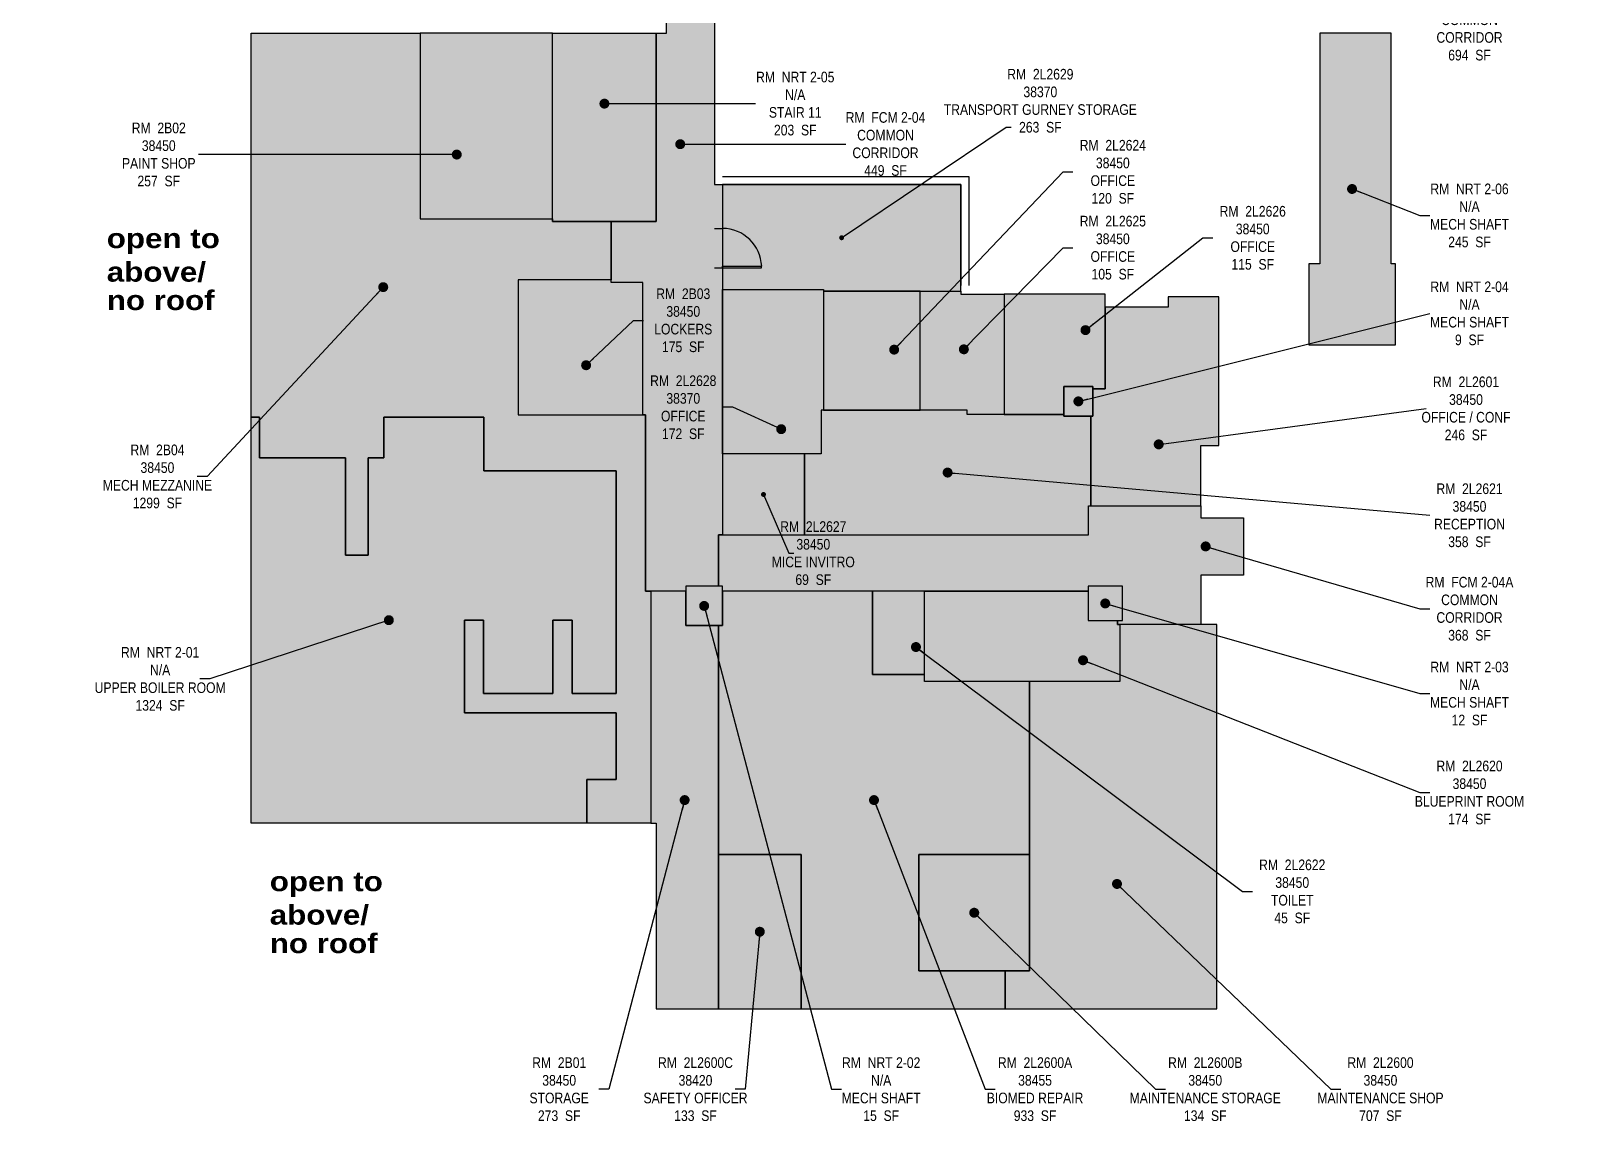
# Model space of a CAD drawing. Header units: inches. Extents: x 289 to 7656, y 1439 to 4830.
# Drawn here: x 289 to 2183, y 1439 to 2775 of the extents above; entities that cross this region are included whole.
import ezdxf

# ---------------------------------------------------------------- set-up
doc = ezdxf.new("R2010")
doc.units = ezdxf.units.IN
doc.header["$MEASUREMENT"] = 0
doc.layers.get('Defpoints').update_dxf_attribs({"color": 31})
for name, color, linetype in [('0-LABEL', 3, 'Continuous'), ('1-NRT', 200, 'Continuous'), ('1-NRT-PTN', 253, 'Continuous'), ('3-FCM', 190, 'Continuous'), ('3-FCM-PTN', 9, 'Continuous'), ('4-OCC', 6, 'Continuous'), ('4-OCC-PTN', 95, 'Continuous')]:
    doc.layers.add(name, color=color, linetype=linetype)
doc.styles.add('ArialB', font='')
doc.styles.add('ArialN', font='ARIALN.TTF')
doc.styles.get('ArialB').set_extended_font_data('Arial Black')
doc.dimstyles.new('AB-195', dxfattribs={"dimscale": 195, "dimtxt": 0.070312, "dimasz": 0.0625, "dimexe": 0.0625, "dimexo": 0.125, "dimgap": 0.25, "dimtad": 0, "dimdec": 4, "dimrnd": 0.0625, "dimzin": 0, "dimdsep": 46, "dimlunit": 4, "dimtxsty": 'ArialN', "dimblk": 'ARCHTICK', "dimcen": 0.0625, "dimclrd": 256, "dimclre": 256, "dimclrt": 256, "dimadec": 0, "dimazin": 0, "dimtfac": 1, "dimtdec": 4, "dimtofl": 0, "dimtmove": 2, "dimatfit": 3, "dimldrblk": 'DOT', "dimfxl": 0, "dimfrac": 2, "dimtolj": 1, "dimtzin": 0, "dimlwd": -1, "dimlwe": -1, "dimarcsym": 0})

# ---------------------------------------------------------------- blocks, each defined once
blk = doc.blocks.new('_ArchTick')
at = {"const_width": 0.15}
blk.add_lwpolyline([(-0.5, -0.5), (0.5, 0.5)], dxfattribs=at)
blk = doc.blocks.new('_Dot')
at = {"lineweight": -2}
blk.add_line((-0.5, 0), (-1, 0), dxfattribs=at)
at = {"const_width": 0.5}
blk.add_lwpolyline([(-0.25, 0, 1), (0.25, 0, 1)], format="xyb", close=True, dxfattribs=at)

msp = doc.modelspace()

# ---------------------------------------------------------------- hatches: boundary and pattern name
at = {"layer": '1-NRT-PTN'}
for points in [[(1054.8, 2541.2), (999.5, 2541.2), (928, 2541.2), (928, 2772), (1054.8, 2772)], [(1867.8, 2772), (1867.8, 2489.2), (1854.3, 2489.2), (1854.3, 2390), (1960.5, 2390), (1960.5, 2489.2), (1955.5, 2489.2), (1955.5, 2772)], [(1554.3, 2339), (1554.3, 2302.5), (1590, 2302.5), (1590, 2339)], [(558.5, 2301.5), (569, 2301.5), (569, 2251.5), (674, 2251.5), (674, 2132), (702, 2132), (702, 2251.5), (721, 2251.5), (721, 2301.5), (843.5, 2301.5), (843.5, 2235.7), (1006, 2235.7), (1006, 1962.5), (951.8, 1962.5), (951.8, 2052.5), (928.3, 2052.5), (928.3, 1962.5), (843.3, 1962.5), (843.3, 2052.5), (819.8, 2052.5), (819.8, 1939), (1006, 1939), (1006, 1857.2), (970, 1857.2), (970, 1803.5), (558.5, 1803.5)], [(1091.3, 2046), (1136, 2046), (1136, 2094), (1091.3, 2094)], [(1584, 2094), (1584, 2052), (1626, 2052), (1626, 2094)]]:
    msp.add_hatch(color=256, dxfattribs=at).paths.add_polyline_path(points)
at = {"layer": '3-FCM-PTN'}
for points in [[(1054.8, 2772), (1067.5, 2772), (1067.5, 2803.3), (1126.3, 2803.5), (1126.3, 2586.5), (1136, 2586.5), (1136, 2157), (1131.1, 2157), (1131.1, 2094), (1091.3, 2094), (1091.3, 2088), (1041.8, 2088), (1041.8, 2304), (1038.5, 2304), (1038.5, 2466.5), (999.5, 2466.5), (999.5, 2541.2), (1054.8, 2541.2)], [(1131.1, 2100), (1131.1, 2157), (1584.5, 2157), (1584.5, 2192.7), (1722, 2192.7), (1722, 2178), (1774.3, 2178), (1774.3, 2107.7), (1722, 2107.7), (1722, 2047.2), (1620, 2047.2), (1620, 2052), (1626, 2052), (1626, 2094), (1584, 2094), (1584, 2088), (1136, 2088), (1136, 2094), (1131.1, 2094)]]:
    msp.add_hatch(color=256, dxfattribs=at).paths.add_polyline_path(points)
at = {"layer": '4-OCC-PTN'}
for color, points in [(55, [(558.5, 2772), (765.5, 2772), (765.5, 2544.5), (928, 2544.5), (928, 2541.2), (999.5, 2541.2), (999.5, 2469.7), (885.8, 2469.7), (885.8, 2304), (1038.5, 2304), (1041.8, 2304), (1041.8, 2088), (1048.3, 2088), (1048.3, 1803.5), (970, 1803.5), (970, 1857.2), (1006, 1857.2), (1006, 1939), (819.8, 1939), (819.8, 2052.5), (843.3, 2052.5), (843.3, 1962.5), (928.3, 1962.5), (928.3, 2052.5), (951.8, 2052.5), (951.8, 1962.5), (1006, 1962.5), (1006, 2235.7), (843.5, 2235.7), (843.5, 2301.5), (721, 2301.5), (721, 2251.5), (702, 2251.5), (702, 2132), (674, 2132), (674, 2251.5), (569, 2251.5), (569, 2301.5), (558.5, 2301.5), (558.5, 2315)]), (55, [(765.5, 2772), (765.5, 2544.5), (928, 2544.5), (928, 2772)]), (58, [(1136, 2586.5), (1136, 2457.6), (1260, 2457.6), (1260, 2455.9), (1428, 2455.9), (1428, 2586.5)]), (55, [(999.5, 2466.5), (999.5, 2469.7), (885.8, 2469.7), (885.8, 2304), (1038.5, 2304), (1038.5, 2466.5)]), (58, [(1257, 2293), (1257, 2256.2), (1136, 2256.2), (1136, 2457.6), (1260, 2457.6), (1260, 2312.2), (1260, 2309.7), (1257, 2309.7)]), (55, [(1378.3, 2312.2), (1378.3, 2455.9), (1260, 2455.9), (1260, 2309.7), (1378.3, 2309.7)]), (55, [(1428, 2455.9), (1428, 2452.2), (1481.3, 2452.2), (1481.3, 2304.7), (1436, 2304.7), (1436, 2307.2), (1436, 2309.7), (1378.3, 2309.7), (1378.3, 2455.9)]), (55, [(1590, 2336.2), (1602.5, 2336.2), (1605, 2336.2), (1605, 2452.2), (1481.3, 2452.2), (1481.3, 2304.7), (1554.3, 2304.7), (1554.3, 2339), (1590, 2339)]), (55, [(1587.3, 2302.5), (1587.3, 2192.7), (1722, 2192.7), (1722, 2266.5), (1744.3, 2266.5), (1744.3, 2449), (1682, 2449), (1682, 2436), (1605, 2436), (1605, 2336.2), (1590, 2336.2), (1590, 2302.5)]), (55, [(1236.6, 2256.2), (1236.6, 2157), (1584.5, 2157), (1584.5, 2192.7), (1587.3, 2192.7), (1587.3, 2302.5), (1554.3, 2302.5), (1554.3, 2304.7), (1436, 2304.7), (1436, 2309.7), (1257, 2309.7), (1257, 2256.2)]), (55, [(1236.6, 2157), (1236.6, 2253), (1236.6, 2256.2), (1136, 2256.2), (1136, 2157)]), (55, [(1048.3, 2088), (1048.3, 1803.5), (1054.8, 1803.5), (1054.8, 1576), (1126.3, 1576), (1131.1, 1576), (1131.1, 2046), (1091.3, 2046), (1091.3, 2088)]), (225, [(1512.3, 1765.1), (1512.3, 1977.5), (1383.5, 1977.5), (1383.5, 1986), (1320, 1986), (1320, 2088), (1136, 2088), (1136, 2046), (1131.1, 2046), (1131.1, 1765.1), (1232.5, 1765.1), (1232.5, 1576), (1482.4, 1576), (1482.4, 1622.7), (1376.8, 1622.7), (1376.8, 1765.1)]), (55, [(1320, 2088), (1320, 1986), (1383.5, 1986), (1383.5, 2088)]), (55, [(1623, 2047.2), (1623, 1980), (1623, 1977.5), (1383.5, 1977.5), (1383.5, 2088), (1584, 2088), (1584, 2052), (1620, 2052), (1620, 2047.2)]), (55, [(1482.4, 1622.7), (1482.4, 1576), (1741.8, 1576), (1741.8, 2047.2), (1623, 2047.2), (1623, 1977.5), (1512.3, 1977.5), (1512.3, 1622.7)]), (240, [(1232.5, 1621.5), (1232.5, 1765.1), (1131.1, 1765.1), (1131.1, 1576), (1232.5, 1576)]), (55, [(1376.8, 1765.1), (1376.8, 1622.7), (1512.3, 1622.7), (1512.3, 1765.1)])]:
    msp.add_hatch(color=color, dxfattribs=at).paths.add_polyline_path(points)

# ---------------------------------------------------------------- linework, layer by layer
at = {"color": 8}
for p, q in [((1126.3, 2532.5), (1136, 2532.5)), ((1126.3, 2484.5), (1136, 2484.5)), ((1136, 2486.2), (1184, 2486.2)), ((1136, 2484.5), (1136, 2486.2)), ((1136, 2484.5), (1184, 2484.5)), ((1184, 2484.5), (1184, 2486.2))]:
    msp.add_line(p, q, dxfattribs=at)
for points in [[(1136, 2596.2), (1437.8, 2596.2), (1437.8, 2462.5)], [(1136, 2586.5), (1428, 2586.5), (1428, 2462.5)]]:
    msp.add_lwpolyline(points, dxfattribs=at)
msp.add_arc((1136, 2484.5), 48.1, 2.0865, 90, dxfattribs=at)
at = {"layer": '1-NRT'}
for points in [[(1054.8, 2541.2), (999.5, 2541.2), (999.5, 2541.2), (999.5, 2541.2), (928, 2541.2), (928, 2772), (1054.8, 2772)], [(1867.8, 2772), (1867.8, 2489.2), (1854.3, 2489.2), (1854.3, 2390), (1960.5, 2390), (1960.5, 2489.2), (1955.5, 2489.2), (1955.5, 2772)], [(1554.3, 2339), (1554.3, 2302.5), (1590, 2302.5), (1590, 2339)], [(558.5, 2301.5), (569, 2301.5), (569, 2251.5), (674, 2251.5), (674, 2132), (702, 2132), (702, 2251.5), (721, 2251.5), (721, 2301.5), (843.5, 2301.5), (843.5, 2235.7), (1006, 2235.7), (1006, 1962.5), (951.8, 1962.5), (951.8, 2052.5), (928.3, 2052.5), (928.3, 1962.5), (843.3, 1962.5), (843.3, 2052.5), (819.8, 2052.5), (819.8, 1939), (1006, 1939), (1006, 1857.2), (970, 1857.2), (970, 1803.5), (558.5, 1803.5)], [(1091.3, 2046), (1136, 2046), (1136, 2094), (1091.3, 2094)], [(1584, 2094), (1584, 2052), (1626, 2052), (1626, 2094)]]:
    msp.add_lwpolyline(points, close=True, dxfattribs=at)
at = {"layer": '3-FCM'}
for points in [[(1054.8, 2772), (1067.5, 2772), (1067.5, 2803.3), (1126.3, 2803.5), (1126.3, 2586.5), (1136, 2586.5), (1136, 2157), (1131.1, 2157), (1131.1, 2094), (1091.3, 2094), (1091.3, 2088), (1041.8, 2088), (1041.8, 2304), (1038.5, 2304), (1038.5, 2466.5), (999.5, 2466.5), (999.5, 2541.2), (1054.8, 2541.2)], [(1131.1, 2100), (1131.1, 2157), (1584.5, 2157), (1584.5, 2192.7), (1722, 2192.7), (1722, 2178), (1774.3, 2178), (1774.3, 2107.7), (1722, 2107.7), (1722, 2047.2), (1620, 2047.2), (1620, 2052), (1626, 2052), (1626, 2094), (1584, 2094), (1584, 2088), (1136, 2088), (1136, 2094), (1131.1, 2094)]]:
    msp.add_lwpolyline(points, close=True, dxfattribs=at)
at = {"layer": '4-OCC'}
for points in [[(558.5, 2772), (558.5, 2772), (765.5, 2772), (765.5, 2544.5), (928, 2544.5), (928, 2541.2), (999.5, 2541.2), (999.5, 2469.7), (885.8, 2469.7), (885.8, 2304), (1038.5, 2304), (1041.8, 2304), (1041.8, 2088), (1048.3, 2088), (1048.3, 1803.5), (970, 1803.5), (970, 1857.2), (1006, 1857.2), (1006, 1939), (819.8, 1939), (819.8, 2052.5), (843.3, 2052.5), (843.3, 1962.5), (928.3, 1962.5), (928.3, 2052.5), (951.8, 2052.5), (951.8, 1962.5), (1006, 1962.5), (1006, 2235.7), (843.5, 2235.7), (843.5, 2301.5), (721, 2301.5), (721, 2251.5), (702, 2251.5), (702, 2132), (674, 2132), (674, 2251.5), (569, 2251.5), (569, 2301.5), (558.5, 2301.5), (558.5, 2315), (558.5, 2315)], [(765.5, 2772), (765.5, 2544.5), (928, 2544.5), (928, 2772)], [(1136, 2586.5), (1136, 2457.6), (1260, 2457.6), (1260, 2455.9), (1428, 2455.9), (1428, 2586.5), (1136, 2586.5)], [(999.5, 2466.5), (999.5, 2469.7), (885.8, 2469.7), (885.8, 2304), (1038.5, 2304), (1038.5, 2466.5)], [(1257, 2293), (1257, 2256.2), (1136, 2256.2), (1136, 2457.6), (1260, 2457.6), (1260, 2312.2), (1260, 2309.7), (1257, 2309.7)], [(1378.3, 2312.2), (1378.3, 2455.9), (1260, 2455.9), (1260, 2309.7), (1378.3, 2309.7)], [(1428, 2455.9), (1428, 2452.2), (1481.3, 2452.2), (1481.3, 2304.7), (1436, 2304.7), (1436, 2307.2), (1436, 2309.7), (1378.3, 2309.7), (1378.3, 2455.9), (1428, 2455.9), (1428, 2455.9)], [(1587.3, 2302.5), (1587.3, 2192.7), (1722, 2192.7), (1722, 2266.5), (1744.3, 2266.5), (1744.3, 2449), (1682, 2449), (1682, 2436), (1605, 2436), (1605, 2336.2), (1590, 2336.2), (1590, 2302.5)], [(1236.6, 2256.2), (1236.6, 2157), (1584.5, 2157), (1584.5, 2192.7), (1587.3, 2192.7), (1587.3, 2302.5), (1554.3, 2302.5), (1554.3, 2304.7), (1436, 2304.7), (1436, 2309.7), (1257, 2309.7), (1257, 2256.2)], [(1236.6, 2157), (1236.6, 2253), (1236.6, 2256.2), (1136, 2256.2), (1136, 2157)], [(1512.3, 1765.1), (1512.3, 1977.5), (1383.5, 1977.5), (1383.5, 1986), (1320, 1986), (1320, 2088), (1136, 2088), (1136, 2046), (1131.1, 2046), (1131.1, 1765.1), (1232.5, 1765.1), (1232.5, 1576), (1482.4, 1576), (1482.4, 1622.7), (1376.8, 1622.7), (1376.8, 1765.1)], [(1320, 2088), (1320, 1986), (1383.5, 1986), (1383.5, 2088)], [(1623, 2047.2), (1623, 1980), (1623, 1977.5), (1383.5, 1977.5), (1383.5, 2088), (1584, 2088), (1584, 2052), (1620, 2052), (1620, 2047.2)], [(1482.4, 1622.7), (1482.4, 1576), (1741.8, 1576), (1741.8, 2047.2), (1623, 2047.2), (1623, 1977.5), (1512.3, 1977.5), (1512.3, 1622.7)], [(1232.5, 1621.5), (1232.5, 1765.1), (1131.1, 1765.1), (1131.1, 1576), (1232.5, 1576)], [(1376.8, 1765.1), (1376.8, 1622.7), (1512.3, 1622.7), (1512.3, 1765.1)]]:
    msp.add_lwpolyline(points, close=True, dxfattribs=at)
for points in [[(1590, 2336.2), (1602.5, 2336.2), (1605, 2336.2), (1605, 2452.2), (1481.3, 2452.2), (1481.3, 2304.7), (1554.3, 2304.7), (1554.3, 2339), (1590, 2339), (1590, 2336.2)], [(1048.3, 2088), (1048.3, 1803.5), (1054.8, 1803.5), (1054.8, 1576), (1126.3, 1576), (1131.1, 1576), (1131.1, 2046), (1091.3, 2046), (1091.3, 2088), (1048.3, 2088)]]:
    msp.add_lwpolyline(points, dxfattribs=at)

# ---------------------------------------------------------------- texts
at = {"layer": '0-LABEL', "char_height": 13, "attachment_point": 5, "style": 'ArialN'}
for s, insert in [('RM  FCM 2-09\\PCOMMON\\PCORRIDOR\\P694  SF', (2051.3, 2777.5)), ('RM  2L2629\\P38370\\PTRANSPORT GURNEY STORAGE\\P263  SF', (1525.5, 2689.1)), ('RM  NRT 2-05\\PN/A\\PSTAIR 11\\P203  SF', (1225.2, 2685.6)), ('RM  FCM 2-04\\PCOMMON\\PCORRIDOR\\P449  SF', (1335.8, 2636.1)), ('RM  2B02\\P38450\\PPAINT SHOP\\P257  SF', (445.4, 2623.2)), ('RM  2L2624\\P38450\\POFFICE\\P120  SF', (1614.3, 2602)), ('RM  NRT 2-06\\PN/A\\PMECH SHAFT\\P245  SF', (2051.3, 2548.5)), ('RM  2L2626\\P38450\\POFFICE\\P115  SF', (1785.7, 2521.1)), ('RM  2L2625\\P38450\\POFFICE\\P105  SF', (1614.3, 2509)), ('RM  NRT 2-04\\PN/A\\PMECH SHAFT\\P9  SF', (2051.3, 2428.5)), ('RM  2B03\\P38450\\PLOCKERS\\P175  SF', (1088, 2420)), ('RM  2L2628\\P38370\\POFFICE\\P172  SF', (1088, 2313.4)), ('RM  2L2601\\P38450\\POFFICE / CONF\\P246  SF', (2047, 2312)), ('RM  2B04\\P38450\\PMECH MEZZANINE\\P1299  SF', (443.8, 2228.6)), ('RM  2L2621\\P38450\\PRECEPTION\\P358  SF', (2051.3, 2181)), ('RM  2L2627\\P38450\\PMICE INVITRO\\P69  SF', (1247.3, 2134.6)), ('RM  FCM 2-04A\\PCOMMON\\PCORRIDOR\\P368  SF', (2051.3, 2066.5)), ('RM  NRT 2-01\\PN/A\\PUPPER BOILER ROOM\\P1324  SF', (447.1, 1980.5)), ('RM  NRT 2-03\\PN/A\\PMECH SHAFT\\P12  SF', (2051.3, 1962.5)), ('RM  2L2620\\P38450\\PBLUEPRINT ROOM\\P174  SF', (2051.3, 1841.2)), ('RM  2L2622\\P38450\\PTOILET\\P45  SF', (1834.1, 1720)), ('RM  2B01\\P38450\\PSTORAGE\\P273  SF', (936, 1477.6)), ('RM  2L2600C\\P38420\\PSAFETY OFFICER\\P133  SF', (1103, 1477.6)), ('RM  NRT 2-02\\PN/A\\PMECH SHAFT\\P15  SF', (1330.5, 1477.6)), ('RM  2L2600A\\P38455\\PBIOMED REPAIR\\P933  SF', (1519, 1477.6)), ('RM  2L2600B\\P38450\\PMAINTENANCE STORAGE\\P134  SF', (1727.5, 1477.6)), ('RM  2L2600\\P38450\\PMAINTENANCE SHOP\\P707  SF', (1942.2, 1477.6))]:
    msp.add_mtext(s, dxfattribs=dict(at, insert=insert))
at = {"layer": 'Defpoints', "style": 'ArialB'}
for s, p in [('open to', (381.7, 2508.5)), ('above/', (381.7, 2467.4)), ('no roof', (381.7, 2432.6)), ('open to', (581.4, 1720.3)), ('above/', (581.4, 1679.3)), ('no roof', (581.4, 1644.4))]:
    msp.add_text(s, height=24, rotation=360, dxfattribs=at).set_placement(p)

# ---------------------------------------------------------------- leaders
at = {"layer": '0-LABEL', "annotation_type": 0, "has_hookline": 1}
for points, hookline_direction, text_width in [([(991.4, 2685.6), (1176.5, 2685.6)], 0, 94.2), ([(1084.3, 2635.9), (1287, 2636.1)], 0, 95.8), ([(810.5, 2623.2), (494.2, 2623.2)], 1, 88.4), ([(1346.4, 2384.1), (1553.3, 2602), (1565.5, 2602)], 0, 79.3), ([(1907.4, 2581), (1990.3, 2548.5), (2002.5, 2548.5)], 0, 95.4), ([(1580.8, 2408), (1724.7, 2521.1), (1736.9, 2521.1)], 0, 79.3), ([(1431.8, 2384.5), (1553.3, 2509), (1565.5, 2509)], 0, 79.4), ([(720.4, 2460.7), (504.7, 2228.6), (492.6, 2228.6)], 1, 132.1), ([(1572.1, 2320.7), (2002.5, 2428.5)], 0, 95.4), ([(969, 2365), (1027.1, 2420), (1039.3, 2420)], 0, 69.3), ([(1208, 2286.6), (1148.9, 2313.4), (1136.8, 2313.4)], 1, 79.3), ([(1670.5, 2268), (1998.3, 2312)], 0, 107.8), ([(1411.9, 2233.4), (2002.5, 2181)], 0, 84.5), ([(1728, 2142.9), (1990.3, 2066.5), (2002.5, 2066.5)], 0, 106.5), ([(1113.6, 2070), (1269.6, 1477.6), (1281.8, 1477.6)], 0, 95.4), ([(1605, 2073), (1990.3, 1962.5), (2002.5, 1962.5)], 0, 95.4), ([(727.3, 2052.5), (508, 1980.5), (495.8, 1980.5)], 1, 158.3), ([(1373.1, 2019.6), (1773.2, 1720), (1785.4, 1720)], 0, 79.2), ([(1577.8, 2003.4), (1990.3, 1841.2), (2002.5, 1841.2)], 0, 131.8), ([(1089.7, 1832), (996.9, 1477.6), (984.7, 1477.6)], 1, 71.3), ([(1321.7, 1832), (1458, 1477.6), (1470.2, 1477.6)], 0, 117), ([(1619.4, 1729.2), (1881.3, 1477.6), (1893.5, 1477.6)], 0, 152.9), ([(1444.5, 1693.9), (1666.6, 1477.6), (1678.8, 1477.6)], 0, 183.4), ([(1181.8, 1670.6), (1163.9, 1477.6), (1151.8, 1477.6)], 1, 126.5)]:
    msp.add_leader(points, dimstyle='AB-195', dxfattribs=dict(at, hookline_direction=hookline_direction, text_width=text_width))
at = {"layer": '0-LABEL', "annotation_type": 0, "has_hookline": 1, "hookline_direction": 0}
for points, text_width in [([(1282, 2521.2), (1483.6, 2656.6), (1489.6, 2656.6)], 235.5), ([(1186.3, 2206.6), (1217.3, 2134.6), (1223.3, 2134.6)], 100)]:
    msp.add_leader(points, dimstyle='AB-195', override={"dimscale": 96}, dxfattribs=dict(at, text_width=text_width))

doc.saveas('drawing.dxf')
